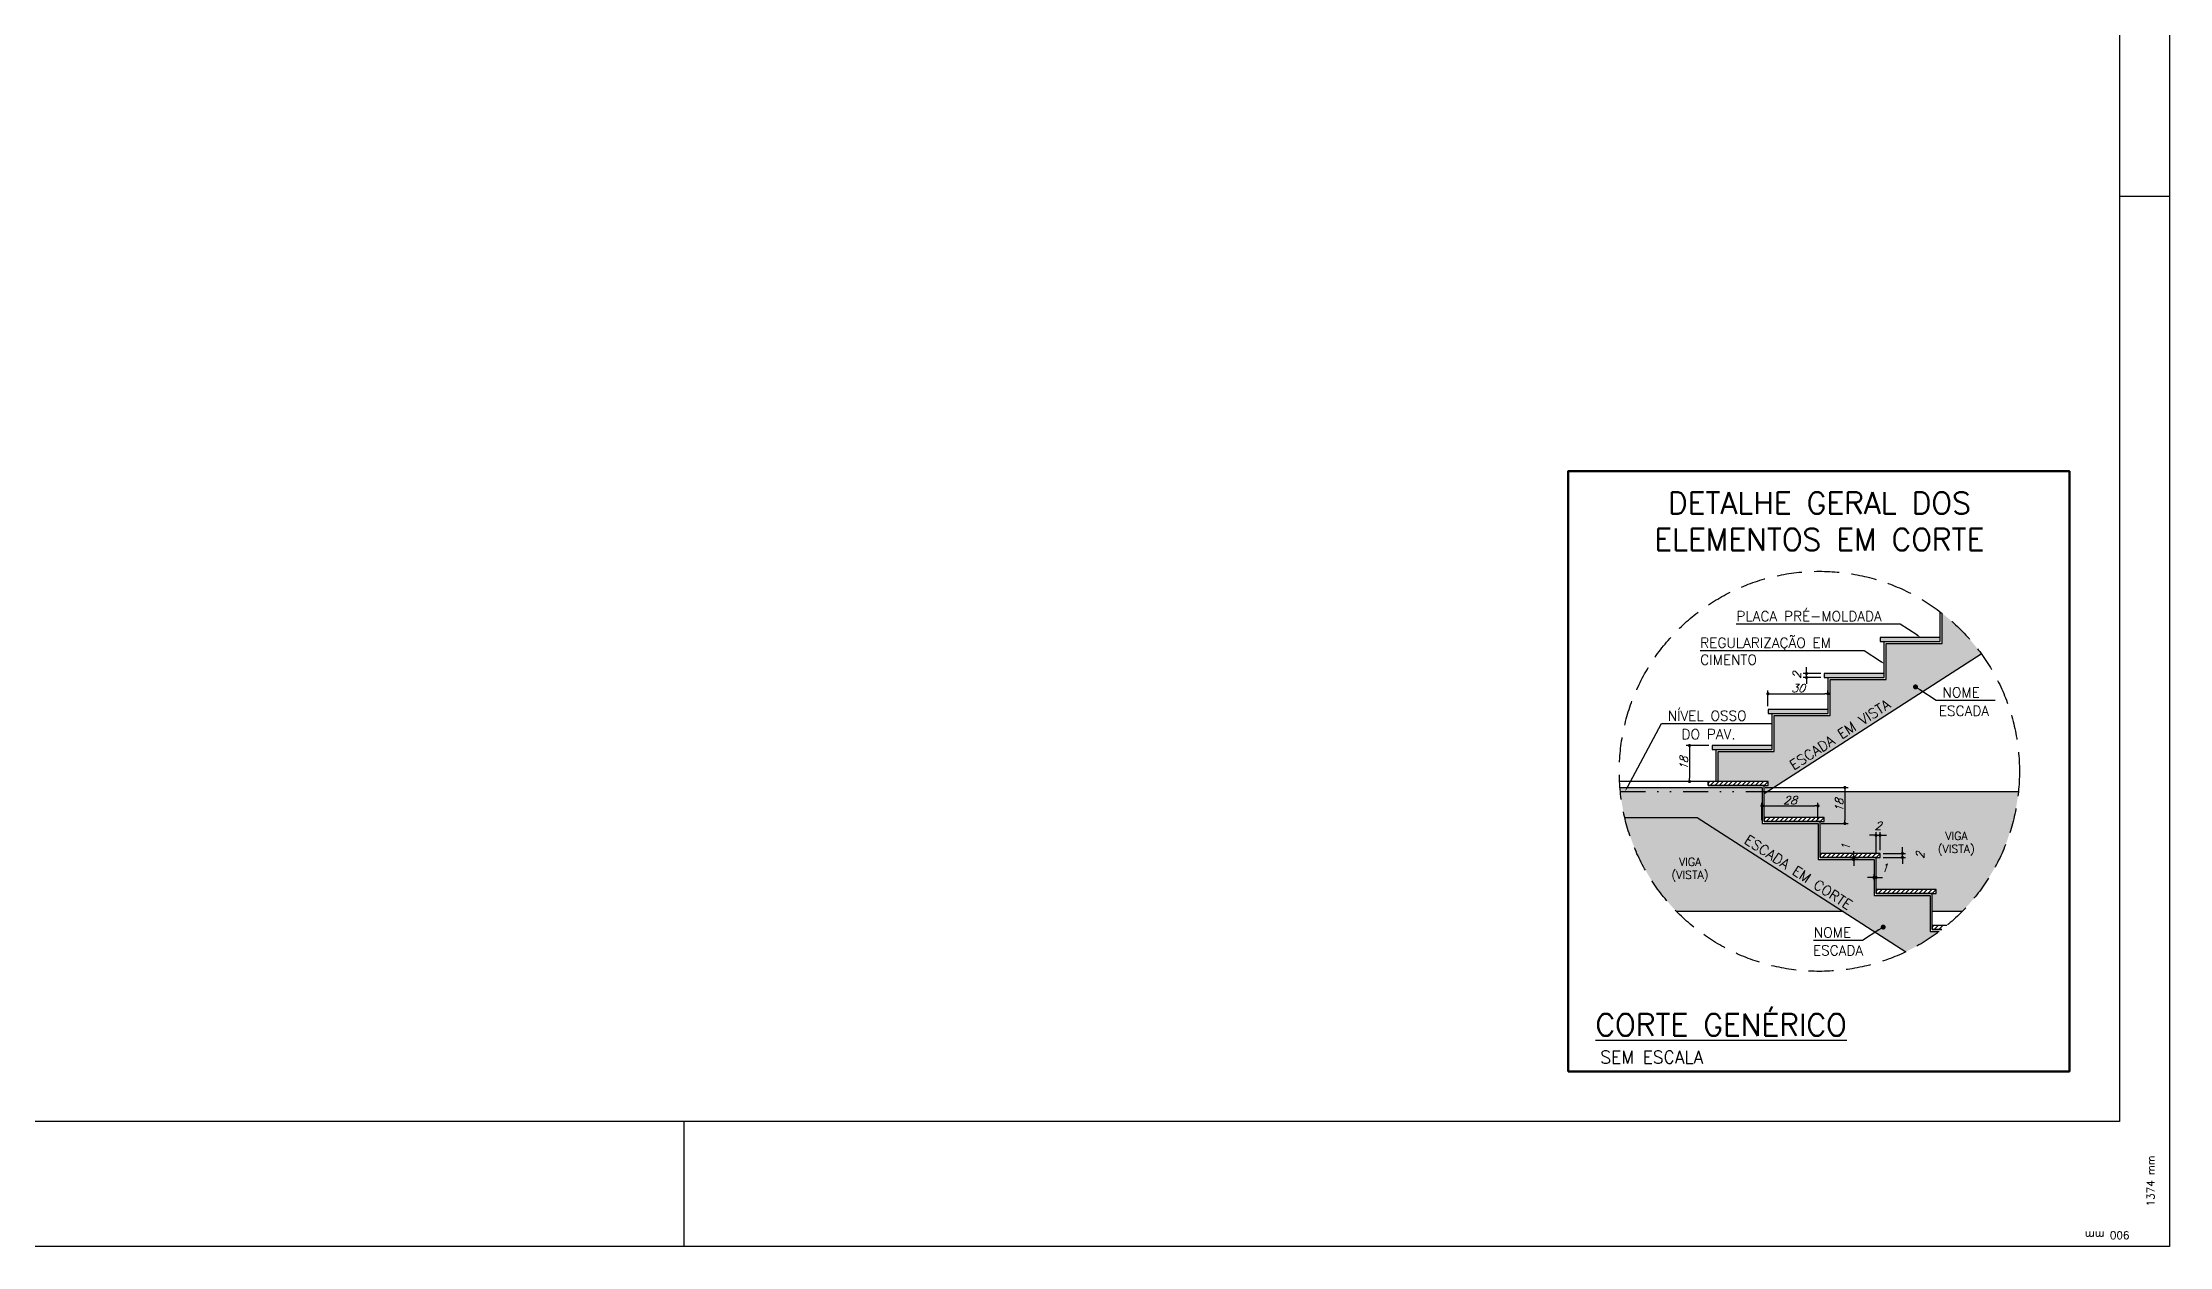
# Model space of a CAD drawing. Header units: millimetres. Extents: x -832 to 3668, y -1574 to 5296.
# Drawn here: x 1541 to 3668, y -1574 to -371 of the extents above; entities that cross this region are included whole.
import ezdxf
from ezdxf import colors
from ezdxf.entities.mleader import LeaderData, LeaderLine
from ezdxf.math import Vec2, Vec3

# ---------------------------------------------------------------- set-up
doc = ezdxf.new("R2010")
doc.units = ezdxf.units.MM
doc.header["$LTSCALE"] = 50
doc.linetypes.add('DASHED', pattern=[0.75, 0.5, -0.25])
doc.linetypes.add('DIVIDE2', pattern=[0.625, 0.25, -0.125, 0, -0.125, 0, -0.125])
for name, color, linetype in [('AR-TEXTO_REGUA 120_1-200', 4, 'Continuous'), ('F-AUX-RED', 1, 'Continuous'), ('F-BOCEL CORTE', 2, 'Continuous'), ('F-BOCEL VISTA', 253, 'Continuous'), ('F-COTAS', 106, 'Continuous'), ('F-EIXOS-DET', 1, 'Continuous'), ('F-ESC CORTE', 4, 'Continuous'), ('F-ESC NOME', 2, 'Continuous'), ('F-ESC SOLIDO CORTE', 71, 'Continuous'), ('F-ESC VISTA', 2, 'Continuous'), ('F-MARGEM', 1, 'Continuous'), ('F-REV_VISTA', 254, 'Continuous'), ('F-REVESTIMENTO', 1, 'Continuous'), ('F-TEXTO', 6, 'Continuous'), ('F-TEXTO-YELLOW', 2, 'Continuous'), ('F-VISTA', 2, 'Continuous'), ('F-VISTA SÓLIDO', 254, 'Continuous'), ('F-VISTA SÓLIDO ESCADA', 253, 'Continuous')]:
    doc.layers.add(name, color=color, linetype=linetype)
doc.layers.add('ARQ-DET', color=1, linetype='Continuous', lineweight=9)
doc.styles.add('CP-TEXT-INCL', font='romans.shx', dxfattribs={"oblique": 20})
doc.styles.add('MCP', font='romans.shx')
doc.styles.add('REGUA-120-esc1_200', font='simplex.shx', dxfattribs={"height": 0.6})
doc.styles.add('ROMANS', font='romans.shx')
doc.styles.get("Standard").update_dxf_attribs({"font": 'arial.ttf'})
doc.dimstyles.new('CP-COTAS-50', dxfattribs={"dimscale": 0.64, "dimtxt": 12.5, "dimasz": 5, "dimexe": 5, "dimexo": 5, "dimgap": 2.5, "dimtad": 1, "dimdec": 1, "dimdsep": 46, "dimtxsty": 'CP-TEXT-INCL', "dimblk1": 'DOT', "dimblk2": 'DOT', "dimsah": 1, "dimcen": 9, "dimclrd": 256, "dimclre": 256, "dimclrt": 256, "dimadec": 0, "dimazin": 0, "dimtfac": 1, "dimtdec": 1, "dimtmove": 2, "dimatfit": 3, "dimldrblk": 'DOT', "dimfxl": 5, "dimtolj": 1, "dimarcsym": 0})
pattern_1 = [(0, (0, 0), (0, 6.985), [5.08, -1.905]), (90, (0, 0), (-6.985, 4e-16), [5.08, -1.905])]

# ---------------------------------------------------------------- blocks, each defined once
blk = doc.blocks.new('A0-1L_900')
at = {"layer": 'F-MARGEM', "color": 2}
for p, q in [((0, 29.7), (2.5, 29.7)), ((21, 1), (21, 0))]:
    blk.add_line(p, q, dxfattribs=at)
blk.add_lwpolyline([(0, 0), (0, 90), (137.4, 90), (137.4, 0)], close=True, dxfattribs=at)
at = {"layer": 'F-MARGEM', "color": 7}
blk.add_lwpolyline([(2.5, 89), (136.4, 89), (136.4, 1), (2.5, 1)], close=True, dxfattribs=at)
at = {"layer": 'F-MARGEM', "color": 1, "style": 'MCP'}
blk.add_text('900 mm', height=0.1524, rotation=90, dxfattribs=at).set_placement((0.3, 0.8))
blk.add_text('1374 mm', height=0.1524, dxfattribs=at).set_placement((0.8, 0.3))
blk = doc.blocks.new('_DOT')
at = {"color": 0, "linetype": 'ByBlock'}
blk.add_line((-0.5, 0), (-1, 0), dxfattribs=at)
at = {"color": 0, "linetype": 'ByBlock', "const_width": 0.5}
blk.add_lwpolyline([(-0.25, 0, 1), (0.25, 0, 1)], format="xyb", close=True, dxfattribs=at)
blk = doc.blocks.new('*D622')
at = {"layer": 'DEFPOINTS', "color": 0, "transparency": 16777216}
for p in [(3378.3, -1181.6), (3378.3, -1185.6), (3400.7, -1181.6)]:
    blk.add_point(p, dxfattribs=at)
at = {"layer": 'F-COTAS', "lineweight": -2, "transparency": 16777216}
for p, q in [((3381.5, -1181.6), (3403.9, -1181.6)), ((3381.5, -1185.6), (3403.9, -1185.6)), ((3400.7, -1178.4), (3400.7, -1175.2)), ((3400.7, -1185.6), (3400.7, -1181.6)), ((3400.7, -1188.8), (3400.7, -1192))]:
    blk.add_line(p, q, dxfattribs=at)
at = {"layer": 'F-COTAS', "lineweight": -2, "transparency": 16777216, "xscale": 3.2, "yscale": 3.2, "zscale": 3.2}
for p, rotation in [((3400.7, -1181.6), 270), ((3400.7, -1185.6), 90)]:
    blk.add_blockref('_DOT', p, dxfattribs=dict(at, rotation=rotation))
at = {"layer": 'F-COTAS', "transparency": 16777216, "insert": (3418.3, -1183.6), "char_height": 8, "attachment_point": 5, "rotation": 90, "style": 'CP-TEXT-INCL'}
blk.add_mtext('\\A1;2', dxfattribs=at)
blk = doc.blocks.new('*D623')
at = {"layer": 'DEFPOINTS', "color": 0, "transparency": 16777216}
for p in [(3378.3, -1163.4), (3374.3, -1185.6), (3378.3, -1181.6)]:
    blk.add_point(p, dxfattribs=at)
at = {"layer": 'F-COTAS', "lineweight": -2, "transparency": 16777216}
for p, q in [((3371.1, -1163.4), (3367.9, -1163.4)), ((3374.3, -1182.4), (3374.3, -1160.2)), ((3374.3, -1163.4), (3378.3, -1163.4)), ((3378.3, -1178.4), (3378.3, -1160.2)), ((3381.5, -1163.4), (3384.7, -1163.4))]:
    blk.add_line(p, q, dxfattribs=at)
at = {"layer": 'F-COTAS', "lineweight": -2, "transparency": 16777216, "xscale": 3.2, "yscale": 3.2, "zscale": 3.2}
blk.add_blockref('_DOT', (3374.3, -1163.4), dxfattribs=at)
at = {"layer": 'F-COTAS', "lineweight": -2, "transparency": 16777216, "xscale": 3.2, "yscale": 3.2, "zscale": 3.2, "rotation": 180}
blk.add_blockref('_DOT', (3378.3, -1163.4), dxfattribs=at)
at = {"layer": 'F-COTAS', "transparency": 16777216, "insert": (3376.3, -1153.8), "char_height": 8, "attachment_point": 5, "style": 'CP-TEXT-INCL'}
blk.add_mtext('\\A1;2', dxfattribs=at)
blk = doc.blocks.new('*D624')
at = {"layer": 'DEFPOINTS', "color": 0, "transparency": 16777216}
for p in [(3372.3, -1211.4), (3374.3, -1205.6), (3374.3, -1211.4)]:
    blk.add_point(p, dxfattribs=at)
at = {"layer": 'F-COTAS', "lineweight": -2, "transparency": 16777216}
for p, q in [((3369.1, -1205.6), (3365.9, -1205.6)), ((3372.3, -1208.2), (3372.3, -1202.4)), ((3372.3, -1205.6), (3374.3, -1205.6)), ((3374.3, -1208.2), (3374.3, -1202.4)), ((3377.5, -1205.6), (3380.7, -1205.6))]:
    blk.add_line(p, q, dxfattribs=at)
at = {"layer": 'F-COTAS', "lineweight": -2, "transparency": 16777216, "xscale": 3.2, "yscale": 3.2, "zscale": 3.2}
blk.add_blockref('_DOT', (3372.3, -1205.6), dxfattribs=at)
at = {"layer": 'F-COTAS', "lineweight": -2, "transparency": 16777216, "xscale": 3.2, "yscale": 3.2, "zscale": 3.2, "rotation": 180}
blk.add_blockref('_DOT', (3374.3, -1205.6), dxfattribs=at)
at = {"layer": 'F-COTAS', "transparency": 16777216, "insert": (3382.7, -1195.8), "char_height": 8, "attachment_point": 5, "style": 'CP-TEXT-INCL'}
blk.add_mtext('\\A1;1', dxfattribs=at)
blk = doc.blocks.new('*D625')
at = {"layer": 'DEFPOINTS', "color": 0, "transparency": 16777216}
for p in [(3352, -1185.6), (3359.7, -1185.6), (3359.7, -1187.6)]:
    blk.add_point(p, dxfattribs=at)
at = {"layer": 'F-COTAS', "lineweight": -2, "transparency": 16777216}
for p, q in [((3356.5, -1185.6), (3348.8, -1185.6)), ((3356.5, -1187.6), (3348.8, -1187.6)), ((3352, -1182.4), (3352, -1179.2)), ((3352, -1187.6), (3352, -1185.6)), ((3352, -1190.8), (3352, -1194))]:
    blk.add_line(p, q, dxfattribs=at)
at = {"layer": 'F-COTAS', "lineweight": -2, "transparency": 16777216, "xscale": 3.2, "yscale": 3.2, "zscale": 3.2}
for p, rotation in [((3352, -1185.6), 270), ((3352, -1187.6), 90)]:
    blk.add_blockref('_DOT', p, dxfattribs=dict(at, rotation=rotation))
at = {"layer": 'F-COTAS', "transparency": 16777216, "insert": (3344.1, -1175.4), "char_height": 8, "attachment_point": 5, "rotation": 90, "style": 'CP-TEXT-INCL'}
blk.add_mtext('\\A1;1', dxfattribs=at)
blk = doc.blocks.new('*D626')
at = {"layer": 'DEFPOINTS', "color": 0, "transparency": 16777216}
for p in [(3260.3, -1115.6), (3316.3, -1151.6), (3343.2, -1151.6)]:
    blk.add_point(p, dxfattribs=at)
at = {"layer": 'F-COTAS', "lineweight": -2, "transparency": 16777216}
for p, q in [((3263.5, -1115.6), (3346.4, -1115.6)), ((3343.2, -1118.8), (3343.2, -1148.4)), ((3319.5, -1151.6), (3346.4, -1151.6))]:
    blk.add_line(p, q, dxfattribs=at)
at = {"layer": 'F-COTAS', "lineweight": -2, "transparency": 16777216, "xscale": 3.2, "yscale": 3.2, "zscale": 3.2}
for p, rotation in [((3343.2, -1115.6), 90), ((3343.2, -1151.6), 270)]:
    blk.add_blockref('_DOT', p, dxfattribs=dict(at, rotation=rotation))
at = {"layer": 'F-COTAS', "transparency": 16777216, "insert": (3337.6, -1133.6), "char_height": 8, "attachment_point": 5, "rotation": 90, "style": 'CP-TEXT-INCL'}
blk.add_mtext('\\A1;18', dxfattribs=at)
blk = doc.blocks.new('*D627')
at = {"layer": 'DEFPOINTS', "color": 0, "transparency": 16777216}
for p in [(3316.3, -1134), (3260.3, -1151.6), (3316.3, -1151.6)]:
    blk.add_point(p, dxfattribs=at)
at = {"layer": 'F-COTAS', "lineweight": -2, "transparency": 16777216}
for p, q in [((3260.3, -1148.4), (3260.3, -1130.8)), ((3263.5, -1134), (3313.1, -1134)), ((3316.3, -1148.4), (3316.3, -1130.8))]:
    blk.add_line(p, q, dxfattribs=at)
at = {"layer": 'F-COTAS', "lineweight": -2, "transparency": 16777216, "xscale": 3.2, "yscale": 3.2, "zscale": 3.2, "rotation": 180}
blk.add_blockref('_DOT', (3260.3, -1134), dxfattribs=at)
at = {"layer": 'F-COTAS', "lineweight": -2, "transparency": 16777216, "xscale": 3.2, "yscale": 3.2, "zscale": 3.2}
blk.add_blockref('_DOT', (3316.3, -1134), dxfattribs=at)
at = {"layer": 'F-COTAS', "transparency": 16777216, "insert": (3288.3, -1128.4), "char_height": 8, "attachment_point": 5, "style": 'CP-TEXT-INCL'}
blk.add_mtext('\\A1;28', dxfattribs=at)
blk = doc.blocks.new('*D628')
at = {"layer": 'DEFPOINTS', "color": 0, "transparency": 16777216}
for p in [(3266.3, -1037.6), (3326.3, -1021.9), (3326.3, -1023.6)]:
    blk.add_point(p, dxfattribs=at)
at = {"layer": 'F-COTAS', "lineweight": -2, "transparency": 16777216}
for p, q in [((3266.3, -1034.4), (3266.3, -1018.7)), ((3326.3, -1020.4), (3326.3, -1018.7)), ((3269.5, -1021.9), (3323.1, -1021.9))]:
    blk.add_line(p, q, dxfattribs=at)
at = {"layer": 'F-COTAS', "lineweight": -2, "transparency": 16777216, "xscale": 3.2, "yscale": 3.2, "zscale": 3.2, "rotation": 180}
blk.add_blockref('_DOT', (3266.3, -1021.9), dxfattribs=at)
at = {"layer": 'F-COTAS', "lineweight": -2, "transparency": 16777216, "xscale": 3.2, "yscale": 3.2, "zscale": 3.2}
blk.add_blockref('_DOT', (3326.3, -1021.9), dxfattribs=at)
at = {"layer": 'F-COTAS', "transparency": 16777216, "insert": (3296.3, -1016.3), "char_height": 8, "attachment_point": 5, "style": 'CP-TEXT-INCL'}
blk.add_mtext('\\A1;30', dxfattribs=at)
blk = doc.blocks.new('*D629')
at = {"layer": 'DEFPOINTS', "color": 0, "transparency": 16777216}
for p in [(3304.8, -1001.6), (3322.3, -1001.6), (3322.3, -1005.6)]:
    blk.add_point(p, dxfattribs=at)
at = {"layer": 'F-COTAS', "lineweight": -2, "transparency": 16777216}
for p, q in [((3304.8, -998.4), (3304.8, -995.2)), ((3319.1, -1001.6), (3301.6, -1001.6)), ((3319.1, -1005.6), (3301.6, -1005.6)), ((3304.8, -1005.6), (3304.8, -1001.6)), ((3304.8, -1008.8), (3304.8, -1012))]:
    blk.add_line(p, q, dxfattribs=at)
at = {"layer": 'F-COTAS', "lineweight": -2, "transparency": 16777216, "xscale": 3.2, "yscale": 3.2, "zscale": 3.2}
for p, rotation in [((3304.8, -1001.6), 270), ((3304.8, -1005.6), 90)]:
    blk.add_blockref('_DOT', p, dxfattribs=dict(at, rotation=rotation))
at = {"layer": 'F-COTAS', "transparency": 16777216, "insert": (3295.2, -1003.6), "char_height": 8, "attachment_point": 5, "rotation": 90, "style": 'CP-TEXT-INCL'}
blk.add_mtext('\\A1;2', dxfattribs=at)
blk = doc.blocks.new('*D630')
at = {"layer": 'DEFPOINTS', "color": 0, "transparency": 16777216}
for p in [(3210.3, -1073.6), (3187.8, -1109.6), (3196.4, -1109.6)]:
    blk.add_point(p, dxfattribs=at)
at = {"layer": 'F-COTAS', "lineweight": -2, "transparency": 16777216}
for p, q in [((3207.1, -1073.6), (3184.6, -1073.6)), ((3187.8, -1076.8), (3187.8, -1106.4)), ((3193.2, -1109.6), (3184.6, -1109.6))]:
    blk.add_line(p, q, dxfattribs=at)
at = {"layer": 'F-COTAS', "lineweight": -2, "transparency": 16777216, "xscale": 3.2, "yscale": 3.2, "zscale": 3.2}
for p, rotation in [((3187.8, -1073.6), 90), ((3187.8, -1109.6), 270)]:
    blk.add_blockref('_DOT', p, dxfattribs=dict(at, rotation=rotation))
at = {"layer": 'F-COTAS', "transparency": 16777216, "insert": (3182.2, -1091.6), "char_height": 8, "attachment_point": 5, "rotation": 90, "style": 'CP-TEXT-INCL'}
blk.add_mtext('\\A1;18', dxfattribs=at)

msp = doc.modelspace()

# ---------------------------------------------------------------- hatches: boundary and pattern name
h = msp.add_hatch()
h.set_pattern_fill('ANGLE', color=256)
h.set_pattern_definition(pattern_1)
h.paths.add_polyline_path([(3160.7, -947.74), (3458.35, -947.74), (3458.35, -908.37), (3160.7, -908.37)], flags=9)
h = msp.add_hatch()
h.set_pattern_fill('ANGLE', color=256)
h.set_pattern_definition(pattern_1)
h.paths.add_polyline_path([(3080.44, -994.05), (3559.34, -994.05), (3559.34, -954.67), (3080.44, -954.67)], flags=9)
h = msp.add_hatch()
h.set_pattern_fill('ANGLE', color=256)
h.set_pattern_definition(pattern_1)
h.paths.add_polyline_path([(3079.39, -1368.01), (3379.13, -1368.01), (3379.13, -1322.39), (3079.39, -1322.39)], flags=9)
h = msp.add_hatch()
h.set_pattern_fill('ANGLE', color=256)
h.set_pattern_definition(pattern_1)
h.paths.add_polyline_path([(3091.99, -1386.77), (3215.51, -1386.77), (3215.51, -1368.02), (3091.99, -1368.02)], flags=9)
at = {"layer": 'F-BOCEL VISTA'}
h = msp.add_hatch(color=254, dxfattribs=at)
h.dxf.hatch_style = 1
h.paths.add_polyline_path([(3438.35, -969.58), (3438.35, -965.58), (3378.35, -965.58), (3378.35, -969.58)])
h = msp.add_hatch(color=254, dxfattribs=at)
h.dxf.hatch_style = 1
h.paths.add_polyline_path([(3382.35, -1005.58), (3382.35, -1001.58), (3322.35, -1001.58), (3322.35, -1005.58)])
h = msp.add_hatch(color=254, dxfattribs=at)
h.dxf.hatch_style = 1
h.paths.add_polyline_path([(3326.35, -1041.58), (3326.35, -1037.58), (3266.35, -1037.58), (3266.35, -1041.58)])
h = msp.add_hatch(color=254, dxfattribs=at)
h.dxf.hatch_style = 1
h.paths.add_polyline_path([(3270.35, -1077.58), (3270.35, -1073.58), (3210.35, -1073.58), (3210.35, -1077.58)])
at = {"layer": 'F-ESC SOLIDO CORTE'}
h = msp.add_hatch(color=256, dxfattribs=at)
h.dxf.hatch_style = 1
edge = h.paths.add_edge_path()
edge.add_arc((3317.68, -1099.47), 200, 295.65562, 306.81713)
edge.add_line((3437.53, -1259.58), (3428.35, -1259.58))
edge.add_line((3428.35, -1259.58), (3428.35, -1223.58))
edge.add_line((3428.35, -1223.58), (3372.35, -1223.58))
edge.add_line((3372.35, -1223.58), (3372.35, -1187.58))
edge.add_line((3372.35, -1187.58), (3316.35, -1187.58))
edge.add_line((3316.35, -1187.58), (3316.35, -1151.58))
edge.add_line((3316.35, -1151.58), (3260.35, -1151.58))
edge.add_line((3260.35, -1151.58), (3260.35, -1115.58))
edge.add_line((3260.35, -1115.58), (3118.33, -1115.58))
edge.add_arc((3317.68, -1099.47), 200, 184.62031, 193.32958)
edge.add_line((3123.07, -1145.58), (3195.58, -1145.58))
edge.add_line((3195.58, -1145.58), (3404.27, -1279.75))
at = {"layer": 'F-VISTA SÓLIDO'}
h = msp.add_hatch(color=256, dxfattribs=at)
h.dxf.hatch_style = 1
edge = h.paths.add_edge_path()
edge.add_arc((3317.68, -1099.47), 200, 193.32958, 224.47132)
edge.add_line((3174.96, -1239.58), (3341.79, -1239.58))
edge.add_line((3341.79, -1239.58), (3195.58, -1145.58))
edge.add_line((3195.58, -1145.58), (3123.07, -1145.58))
edge = h.paths.add_edge_path()
edge.add_arc((3317.68, -1099.47), 200, 315.52868, 354.22903)
edge.add_line((3516.67, -1119.58), (3265.6, -1119.58))
edge.add_line((3265.6, -1119.58), (3262.35, -1121.67))
edge.add_line((3262.35, -1121.67), (3262.35, -1145.58))
edge.add_line((3262.35, -1145.58), (3322.35, -1145.58))
edge.add_line((3322.35, -1145.58), (3322.35, -1149.58))
edge.add_line((3322.35, -1149.58), (3318.35, -1149.58))
edge.add_line((3318.35, -1149.58), (3318.35, -1181.58))
edge.add_line((3318.35, -1181.58), (3378.35, -1181.58))
edge.add_line((3378.35, -1181.58), (3378.35, -1185.58))
edge.add_line((3378.35, -1185.58), (3374.35, -1185.58))
edge.add_line((3374.35, -1185.58), (3374.35, -1217.58))
edge.add_line((3374.35, -1217.58), (3434.35, -1217.58))
edge.add_line((3434.35, -1217.58), (3434.35, -1221.58))
edge.add_line((3434.35, -1221.58), (3430.35, -1221.58))
edge.add_line((3430.35, -1221.58), (3430.35, -1239.58))
edge.add_line((3430.35, -1239.58), (3460.4, -1239.58))
at = {"layer": 'F-VISTA SÓLIDO ESCADA'}
h = msp.add_hatch(color=256, dxfattribs=at)
h.dxf.hatch_style = 1
edge = h.paths.add_edge_path()
edge.add_arc((3317.68, -1099.47), 200, 35.95802, 52.16824)
edge.add_line((3440.35, -941.5), (3440.35, -971.58))
edge.add_line((3440.35, -971.58), (3384.35, -971.58))
edge.add_line((3384.35, -971.58), (3384.35, -1007.58))
edge.add_line((3384.35, -1007.58), (3328.35, -1007.58))
edge.add_line((3328.35, -1007.58), (3328.35, -1043.58))
edge.add_line((3328.35, -1043.58), (3272.35, -1043.58))
edge.add_line((3272.35, -1043.58), (3272.35, -1079.58))
edge.add_line((3272.35, -1079.58), (3216.35, -1079.58))
edge.add_line((3216.35, -1079.58), (3216.35, -1109.58))
edge.add_line((3216.35, -1109.58), (3266.35, -1109.58))
edge.add_line((3266.35, -1109.58), (3266.35, -1113.58))
edge.add_line((3266.35, -1113.58), (3262.35, -1113.58))
edge.add_line((3262.35, -1113.58), (3262.35, -1121.67))
edge.add_line((3262.35, -1121.67), (3479.57, -982.03))

# ---------------------------------------------------------------- linework, layer by layer
at = {"layer": 'ARQ-DET', "lineweight": 50}
msp.add_lwpolyline([(3066.47, -1399.47), (3567.68, -1399.47), (3567.68, -799.47), (3066.47, -799.47)], close=True, dxfattribs=at)
at = {"layer": 'F-AUX-RED', "linetype": 'DASHED'}
msp.add_circle((3317.68, -1099.47), 200, dxfattribs=at)
at = {"layer": 'F-BOCEL CORTE', "color": 2, "linetype": 'Continuous'}
for p, q in [((3206.35, -1111.32), (3208.09, -1109.58)), ((3208.58, -1113.58), (3212.58, -1109.58)), ((3213.07, -1113.58), (3217.07, -1109.58)), ((3217.56, -1113.58), (3221.56, -1109.58)), ((3222.05, -1113.58), (3226.05, -1109.58)), ((3226.54, -1113.58), (3230.54, -1109.58)), ((3231.03, -1113.58), (3235.03, -1109.58)), ((3235.52, -1113.58), (3239.52, -1109.58)), ((3240.01, -1113.58), (3244.01, -1109.58)), ((3244.5, -1113.58), (3248.5, -1109.58)), ((3248.99, -1113.58), (3252.99, -1109.58)), ((3253.48, -1113.58), (3257.48, -1109.58)), ((3257.97, -1113.58), (3261.97, -1109.58)), ((3262.46, -1113.58), (3266.35, -1109.69)), ((3262.35, -1147.32), (3264.09, -1145.58)), ((3264.58, -1149.58), (3268.58, -1145.58)), ((3269.07, -1149.58), (3273.07, -1145.58)), ((3273.56, -1149.58), (3277.56, -1145.58)), ((3278.05, -1149.58), (3282.05, -1145.58)), ((3282.54, -1149.58), (3286.54, -1145.58)), ((3287.03, -1149.58), (3291.03, -1145.58)), ((3291.52, -1149.58), (3295.52, -1145.58)), ((3296.01, -1149.58), (3300.01, -1145.58)), ((3300.5, -1149.58), (3304.5, -1145.58)), ((3304.99, -1149.58), (3308.99, -1145.58)), ((3309.48, -1149.58), (3313.48, -1145.58)), ((3313.97, -1149.58), (3317.97, -1145.58)), ((3318.46, -1149.58), (3322.35, -1145.69)), ((3318.35, -1183.32), (3320.09, -1181.58)), ((3320.58, -1185.58), (3324.58, -1181.58)), ((3325.07, -1185.58), (3329.07, -1181.58)), ((3329.56, -1185.58), (3333.56, -1181.58)), ((3334.05, -1185.58), (3338.05, -1181.58)), ((3338.54, -1185.58), (3342.54, -1181.58)), ((3343.03, -1185.58), (3347.03, -1181.58)), ((3347.52, -1185.58), (3351.52, -1181.58)), ((3352.01, -1185.58), (3356.01, -1181.58)), ((3356.5, -1185.58), (3360.5, -1181.58)), ((3360.99, -1185.58), (3364.99, -1181.58)), ((3365.48, -1185.58), (3369.48, -1181.58)), ((3369.97, -1185.58), (3373.97, -1181.58)), ((3374.46, -1185.58), (3378.35, -1181.69)), ((3374.35, -1219.32), (3376.09, -1217.58)), ((3376.58, -1221.58), (3380.58, -1217.58)), ((3381.07, -1221.58), (3385.07, -1217.58)), ((3385.56, -1221.58), (3389.56, -1217.58)), ((3390.05, -1221.58), (3394.05, -1217.58)), ((3394.54, -1221.58), (3398.54, -1217.58)), ((3399.03, -1221.58), (3403.03, -1217.58)), ((3403.52, -1221.58), (3407.52, -1217.58)), ((3408.01, -1221.58), (3412.01, -1217.58)), ((3412.5, -1221.58), (3416.5, -1217.58)), ((3416.99, -1221.58), (3420.99, -1217.58)), ((3421.48, -1221.58), (3425.48, -1217.58)), ((3425.97, -1221.58), (3429.97, -1217.58)), ((3430.46, -1221.58), (3434.35, -1217.69)), ((3430.35, -1255.32), (3432.09, -1253.58)), ((3432.58, -1257.58), (3436.58, -1253.58)), ((3437.07, -1257.58), (3441.07, -1253.58))]:
    msp.add_line(p, q, dxfattribs=at)
at = {"layer": 'F-BOCEL CORTE', "color": 2}
for p, q in [((3206.35, -1109.58), (3206.35, -1113.58)), ((3266.35, -1109.58), (3206.35, -1109.58)), ((3206.35, -1113.58), (3266.35, -1113.58)), ((3266.35, -1113.58), (3266.35, -1109.58)), ((3262.35, -1145.58), (3262.35, -1149.58)), ((3322.35, -1145.58), (3262.35, -1145.58)), ((3322.35, -1149.58), (3322.35, -1145.58)), ((3262.35, -1149.58), (3322.35, -1149.58)), ((3318.35, -1181.58), (3318.35, -1185.58)), ((3378.35, -1181.58), (3318.35, -1181.58)), ((3318.35, -1185.58), (3378.35, -1185.58)), ((3378.35, -1185.58), (3378.35, -1181.58)), ((3374.35, -1217.58), (3374.35, -1221.58)), ((3434.35, -1217.58), (3374.35, -1217.58)), ((3374.35, -1221.58), (3434.35, -1221.58)), ((3434.35, -1221.58), (3434.35, -1217.58)), ((3430.35, -1253.58), (3430.35, -1257.58)), ((3445.16, -1253.58), (3430.35, -1253.58)), ((3430.35, -1257.58), (3440.16, -1257.58))]:
    msp.add_line(p, q, dxfattribs=at)
at = {"layer": 'F-BOCEL VISTA'}
for p, q in [((3378.35, -965.58), (3378.35, -969.58)), ((3438.35, -965.58), (3378.35, -965.58)), ((3378.35, -969.58), (3438.35, -969.58)), ((3438.35, -969.58), (3438.35, -965.58)), ((3322.35, -1001.58), (3322.35, -1005.58)), ((3382.35, -1001.58), (3322.35, -1001.58)), ((3322.35, -1005.58), (3382.35, -1005.58)), ((3382.35, -1005.58), (3382.35, -1001.58)), ((3266.35, -1037.58), (3266.35, -1041.58)), ((3326.35, -1037.58), (3266.35, -1037.58)), ((3266.35, -1041.58), (3326.35, -1041.58)), ((3326.35, -1041.58), (3326.35, -1037.58)), ((3210.35, -1073.58), (3210.35, -1077.58)), ((3270.35, -1073.58), (3210.35, -1073.58)), ((3210.35, -1077.58), (3270.35, -1077.58)), ((3270.35, -1077.58), (3270.35, -1073.58))]:
    msp.add_line(p, q, dxfattribs=at)
at = {"layer": 'F-EIXOS-DET', "color": 252, "linetype": 'DIVIDE2', "ltscale": 2}
msp.add_line((3118.69, -1119.58), (3516.67, -1119.58), dxfattribs=at)
at = {"layer": 'F-ESC CORTE'}
for p, q in [((3118.33, -1115.58), (3260.35, -1115.58)), ((3260.35, -1115.58), (3260.35, -1151.58)), ((3123.07, -1145.58), (3195.58, -1145.58)), ((3195.58, -1145.58), (3404.27, -1279.75)), ((3260.35, -1151.58), (3316.35, -1151.58)), ((3316.35, -1151.58), (3316.35, -1187.58)), ((3316.35, -1187.58), (3372.35, -1187.58)), ((3372.35, -1187.58), (3372.35, -1223.58)), ((3372.35, -1223.58), (3428.35, -1223.58)), ((3428.35, -1223.58), (3428.35, -1259.58)), ((3428.35, -1259.58), (3437.53, -1259.58))]:
    msp.add_line(p, q, dxfattribs=at)
at = {"layer": 'F-ESC VISTA'}
for p, q in [((3440.35, -971.58), (3440.35, -941.5)), ((3384.35, -1007.58), (3384.35, -971.58)), ((3384.35, -971.58), (3440.35, -971.58)), ((3262.35, -1121.67), (3479.57, -982.03)), ((3328.35, -1043.58), (3328.35, -1007.58)), ((3328.35, -1007.58), (3384.35, -1007.58)), ((3272.35, -1079.58), (3272.35, -1043.58)), ((3272.35, -1043.58), (3328.35, -1043.58)), ((3216.35, -1109.58), (3216.35, -1079.58)), ((3216.35, -1079.58), (3272.35, -1079.58))]:
    msp.add_line(p, q, dxfattribs=at)
at = {"layer": 'F-REV_VISTA'}
for p, q in [((3438.35, -969.58), (3438.35, -939.97)), ((3382.35, -1005.58), (3382.35, -969.58)), ((3382.35, -969.58), (3438.35, -969.58)), ((3326.35, -1041.58), (3326.35, -1005.58)), ((3326.35, -1005.58), (3382.35, -1005.58)), ((3270.35, -1077.58), (3270.35, -1041.58)), ((3270.35, -1041.58), (3326.35, -1041.58)), ((3214.35, -1109.58), (3214.35, -1077.58)), ((3214.35, -1077.58), (3270.35, -1077.58))]:
    msp.add_line(p, q, dxfattribs=at)
at = {"layer": 'F-REVESTIMENTO'}
for p, q in [((3206.35, -1109.58), (3117.94, -1109.58)), ((3206.35, -1113.58), (3206.35, -1109.58)), ((3262.35, -1113.58), (3206.35, -1113.58)), ((3262.35, -1149.58), (3262.35, -1113.58)), ((3318.35, -1149.58), (3262.35, -1149.58)), ((3318.35, -1185.58), (3318.35, -1149.58)), ((3374.35, -1185.58), (3318.35, -1185.58)), ((3374.35, -1221.58), (3374.35, -1185.58)), ((3430.35, -1221.58), (3374.35, -1221.58)), ((3430.35, -1257.58), (3430.35, -1221.58)), ((3440.16, -1257.58), (3430.35, -1257.58))]:
    msp.add_line(p, q, dxfattribs=at)
at = {"layer": 'F-VISTA'}
for p, q in [((3265.6, -1119.58), (3516.67, -1119.58)), ((3341.79, -1239.58), (3174.96, -1239.58)), ((3460.4, -1239.58), (3430.35, -1239.58))]:
    msp.add_line(p, q, dxfattribs=at)

# ---------------------------------------------------------------- block references
at = {"layer": 'F-MARGEM', "xscale": 50, "yscale": 50, "zscale": 50, "rotation": 90}
msp.add_blockref('A0-1L_900', (3667.68, -1574.47), dxfattribs=at)

# ---------------------------------------------------------------- texts
at = {"layer": 'AR-TEXTO_REGUA 120_1-200', "color": 2, "style": 'REGUA-120-esc1_200'}
msp.add_text('SEM ESCALA', height=12.5, dxfattribs=at).set_placement((3098.68, -1391.43))
at = {"layer": 'F-ESC NOME', "style": 'ROMANS'}
for s, p in [('PLACA PRÉ-MOLDADA', (3234.75, -949.39)), ('REGULARIZAÇÃO EM', (3198.6, -975.94)), ('CIMENTO', (3198.6, -992.88)), ('NOME', (3440.75, -1025.52)), ('NÍVEL OSSO', (3166.04, -1048.89)), ('ESCADA', (3437.17, -1044)), ('DO PAV.', (3179.93, -1067.37)), ('ESCADA', (3311.27, -1283.43)), ('NOME', (3312.13, -1265.6))]:
    msp.add_text(s, height=10, dxfattribs=at).set_placement(p)
for s, rotation, p in [('ESCADA EM VISTA', 33, (3292.2, -1098.63)), ('ESCADA EM CORTE', 327, (3241.74, -1170.6))]:
    msp.add_text(s, height=10, rotation=rotation, dxfattribs=at).set_placement(p)
at = {"layer": 'F-TEXTO', "style": 'ROMANS'}
msp.add_text('%%UCORTE GENÉRICO', height=21.875, dxfattribs=at).set_placement((3093.84, -1363.82))
at = {"layer": 'F-TEXTO', "insert": (3317.68, -878.63), "char_height": 21.875, "attachment_point": 8, "style": 'ROMANS'}
msp.add_mtext_dynamic_manual_height_columns('DETALHE GERAL DOS ELEMENTOS EM CORTE', width=501.211, gutter_width=12.5, heights=[79.17], dxfattribs=at)
at = {"layer": 'F-TEXTO-YELLOW', "style": 'MCP'}
for s, p in [('VIGA', (3443.55, -1167.97)), ('VIGA', (3177.34, -1193.92)), ('(VISTA)', (3435.99, -1181.01)), ('(VISTA)', (3169.79, -1206.95))]:
    msp.add_text(s, height=8, dxfattribs=at).set_placement(p)

# ---------------------------------------------------------------- dimensions: what is measured, and where the dimension line sits
at = {"layer": 'F-COTAS'}
for base, p1, p2, picture, middle in [((3304.79, -1001.58), (3322.35, -1005.58), (3322.35, -1001.58), '*D629', (3295.19, -1003.58)), ((3187.82, -1109.58), (3210.35, -1073.58), (3196.39, -1109.58), '*D630', (3182.22, -1091.58)), ((3343.23, -1151.58), (3260.35, -1115.58), (3316.35, -1151.58), '*D626', (3337.63, -1133.58)), ((3400.66, -1181.58), (3378.35, -1185.58), (3378.35, -1181.58), '*D622', (3418.26, -1183.58))]:
    dim = msp.add_linear_dim(base=base, p1=p1, p2=p2, angle=90, dimstyle='CP-COTAS-50', override={"dimlfac": 0.5}, dxfattribs=at)
    dim.commit()
    dim.dimension.update_dxf_attribs({"geometry": picture, "text_midpoint": middle})
for base, p1, p2, picture, middle in [((3326.35, -1021.85), (3266.35, -1037.58), (3326.35, -1023.58), '*D628', (3296.35, -1016.25)), ((3316.35, -1134.05), (3260.35, -1151.58), (3316.35, -1151.58), '*D627', (3288.35, -1128.45)), ((3378.35, -1163.4), (3374.35, -1185.58), (3378.35, -1181.58), '*D623', (3376.35, -1153.8))]:
    dim = msp.add_linear_dim(base=base, p1=p1, p2=p2, dimstyle='CP-COTAS-50', override={"dimlfac": 0.5}, dxfattribs=at)
    dim.commit()
    dim.dimension.update_dxf_attribs({"geometry": picture, "text_midpoint": middle})
dim = msp.add_linear_dim(base=(3352.01, -1185.58), p1=(3359.71, -1187.58), p2=(3359.71, -1185.58), angle=90, dimstyle='CP-COTAS-50', override={"dimlfac": 0.5}, dxfattribs=at)
dim.commit()
dim.dimension.update_dxf_attribs({"geometry": '*D625', "text_midpoint": (3344.09, -1175.42), "dimtype": 160})
dim = msp.add_linear_dim(base=(3374.35, -1205.58), p1=(3372.35, -1211.41), p2=(3374.35, -1211.41), dimstyle='CP-COTAS-50', override={"dimlfac": 0.5}, dxfattribs=at)
dim.commit()
dim.dimension.update_dxf_attribs({"geometry": '*D624', "text_midpoint": (3382.67, -1195.8), "dimtype": 160})

# ---------------------------------------------------------------- leaders
at = {"layer": 'F-AUX-RED'}
ml = msp.add_multileader_mtext('Standard', dxfattribs=at)
ml.set_content('', color=256)
ml.set_leader_properties()
ml.build(insert=Vec2(0, 0))
ml.multileader.update_dxf_attribs({"text_right_attachment_type": 6, "dogleg_length": 0.36, "arrow_head_size": 5})
ctx = ml.context
ctx.base_point, ctx.char_height, ctx.arrow_head_size, ctx.landing_gap_size, ctx.plane_origin = Vec3(3234.42, -952.22), 0.18, 5, 0.09, Vec3(3419.15, -970.31)
ctx.right_attachment, ctx.text_align_type = 6, 2
notes = []
notes.append((ctx, [(0, (1, 1, 0), (3398.51, -952.31), (-1, 0), 163.91, [(0, [(3419.15, -965.67)], 0, [])])]))
ctx.mtext.insert, ctx.mtext.alignment, ctx.mtext.flow_direction = Vec3(3234.51, -952.13), 3, 5
ml = msp.add_multileader_mtext('Standard', dxfattribs=at)
ml.set_content('', color=256)
ml.set_leader_properties()
ml.build(insert=Vec2(0, 0))
ml.multileader.update_dxf_attribs({"text_right_attachment_type": 6, "dogleg_length": 0.36, "arrow_head_size": 5})
ctx = ml.context
ctx.base_point, ctx.char_height, ctx.arrow_head_size, ctx.landing_gap_size, ctx.plane_origin = Vec3(3198.27, -978.77), 0.18, 5, 0.09, Vec3(3383.01, -996.86)
ctx.right_attachment, ctx.text_align_type = 6, 2
notes.append((ctx, [(0, (1, 1, 0), (3362.36, -978.86), (-1, 0), 163.91, [(0, [(3383.01, -992.22)], 0, [])])]))
ctx.mtext.insert, ctx.mtext.alignment, ctx.mtext.flow_direction = Vec3(3198.36, -978.68), 3, 5
ml = msp.add_multileader_mtext('Standard', dxfattribs=at)
ml.set_content('', color=256)
ml.set_leader_properties()
ml.set_arrow_properties(name='DOT')
ml.build(insert=Vec2(0, 0))
ml.multileader.update_dxf_attribs({"text_right_attachment_type": 6, "dogleg_length": 0.36, "arrow_head_size": 5})
ctx = ml.context
ctx.base_point, ctx.char_height, ctx.arrow_head_size, ctx.landing_gap_size, ctx.plane_origin = Vec3(3493.28, -1028.44), 0.18, 5, 0.09, Vec3(3413.79, -1010.44)
ctx.right_attachment = 6
notes.append((ctx, [(0, (1, 1, 0), (3434.43, -1028.44), (1, 0), 58.84, [(0, [(3413.79, -1015.07)], 0, [])])]))
ctx.mtext.insert, ctx.mtext.flow_direction = Vec3(3493.37, -1028.35), 5
ml = msp.add_multileader_mtext('Standard', dxfattribs=at)
ml.set_content('', color=256)
ml.set_leader_properties()
ml.build(insert=Vec2(0, 0))
ml.multileader.update_dxf_attribs({"text_right_attachment_type": 6, "dogleg_length": 0.36, "arrow_head_size": 5})
ctx = ml.context
ctx.base_point, ctx.char_height, ctx.arrow_head_size, ctx.landing_gap_size, ctx.plane_origin = Vec3(3269.33, -1051.8), 0.18, 5, 0.09, Vec3(3115.54, -1021.99)
ctx.right_attachment = 6
notes.append((ctx, [(0, (1, 1, 0), (3159.73, -1051.8), (1, 0), 109.6, [(0, [(3123.39, -1119.58)], 0, [])])]))
ctx.mtext.insert, ctx.mtext.flow_direction = Vec3(3269.42, -1051.71), 5
ml = msp.add_multileader_mtext('Standard', dxfattribs=at)
ml.set_content('', color=256)
ml.set_leader_properties()
ml.set_arrow_properties(name='DOT')
ml.build(insert=Vec2(0, 0))
ml.multileader.update_dxf_attribs({"text_right_attachment_type": 6, "dogleg_length": 0.36, "arrow_head_size": 5})
ctx = ml.context
ctx.base_point, ctx.char_height, ctx.arrow_head_size, ctx.landing_gap_size, ctx.plane_origin = Vec3(3311.8, -1268.43), 0.18, 5, 0.09, Vec3(3381.47, -1250.52)
ctx.right_attachment, ctx.text_align_type = 6, 2
notes.append((ctx, [(0, (1, 1, 0), (3360.82, -1268.52), (-1, 0), 48.84, [(0, [(3381.47, -1255.16)], 0, [])])]))
ctx.mtext.insert, ctx.mtext.alignment, ctx.mtext.flow_direction = Vec3(3311.89, -1268.34), 3, 5
for ctx, leaders in notes:
    for number, flags, end, landing, length, lines in leaders:
        leader = LeaderData()
        leader.index, (leader.has_last_leader_line, leader.has_dogleg_vector, leader.attachment_direction) = number, flags
        leader.last_leader_point, leader.dogleg_vector, leader.dogleg_length = Vec3(end), Vec3(landing), length
        for number, points, colour, breaks in lines:
            line = LeaderLine()
            line.index, line.vertices, line.color, line.breaks = number, Vec3.list(points), colors.encode_raw_color(colour), breaks
            leader.lines.append(line)
        ctx.leaders.append(leader)

doc.saveas('drawing.dxf')
